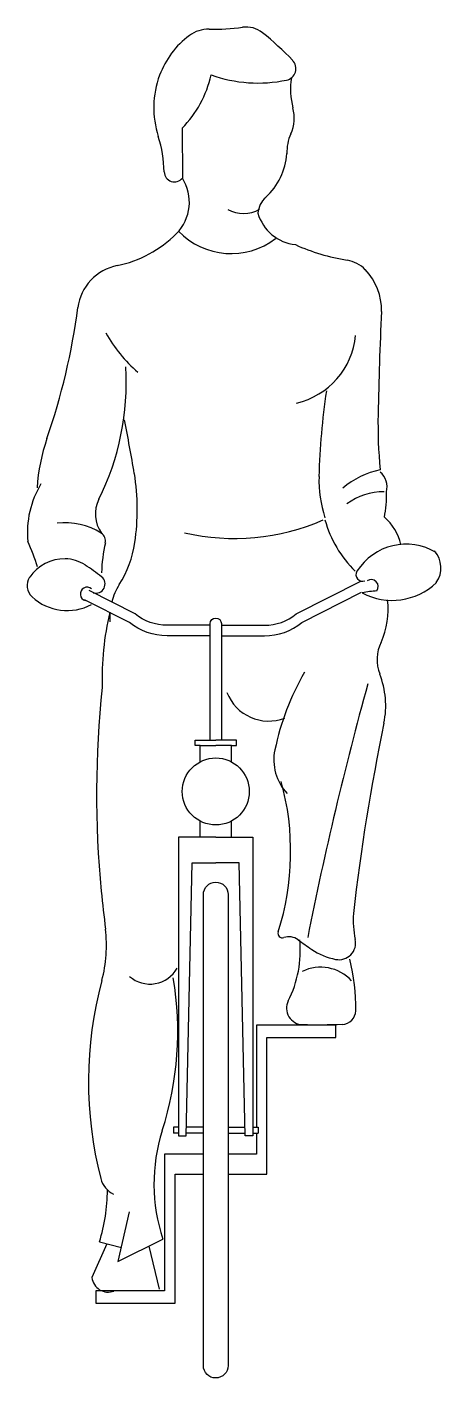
# Model space of a CAD drawing. Extents: x 13.24 to 13.78, y 8.95 to 10.7.
import ezdxf

# ---------------------------------------------------------------- set-up
doc = ezdxf.new("R2010")
doc.units = 0
doc.header["$LTSCALE"] = 0.4
doc.header["$MEASUREMENT"] = 0
doc.layers.add('PERSONA', color=31, linetype='CONTINUOUS')
doc.layers.add('VEHICULO', color=2, linetype='CONTINUOUS')

msp = doc.modelspace()

# ---------------------------------------------------------------- linework, layer by layer
at = {"layer": 'PERSONA'}
for p, q in [((13.4427, 10.5664), (13.4431, 10.5021)), ((13.3746, 9.1661), (13.3597, 9.1017)), ((13.3454, 9.1248), (13.3262, 9.0811)), ((13.3361, 9.1272), (13.3647, 9.12)), ((13.3597, 9.1017), (13.418, 9.1306)), ((13.3998, 9.1216), (13.4133, 9.0662))]:
    msp.add_line(p, q, dxfattribs=at)
for centre, radius, start, end in [((13.5193, 10.5961), 0.1125, 126.6528, 159.7977), ((13.4769, 10.653), 0.0415, 88.9539, 126.6528), ((13.4829, 10.9816), 0.2871, 268.9539, 277.5801), ((13.5253, 10.6635), 0.0338, 51.2415, 97.5801), ((13.2863, 10.3658), 0.4156, 43.9624, 51.2415), ((13.5744, 10.6436), 0.0153, 281.8556, 43.9624), ((13.5277, 10.593), 0.1215, 159.7977, 197.7323), ((13.3397, 10.6672), 0.1441, 315.5938, 347.2165), ((13.5407, 10.8039), 0.179, 250.257, 281.8556), ((13.6737, 10.6164), 0.091, 170.3634, 195.0061), ((13.5372, 10.5799), 0.0503, 335.7668, 15.0061), ((13.2592, 10.5071), 0.1604, 1.0186, 17.7323), ((13.6348, 10.5359), 0.0568, 155.7668, 182.3257), ((13.4918, 10.5407), 0.0866, 312.8373, 355.3417), ((13.4328, 10.5102), 0.0131, 181.0186, 321.7529), ((13.3941, 10.471), 0.058, 315.506, 32.3976), ((13.5724, 10.4537), 0.032, 132.8373, 174.7449), ((13.522, 10.4975), 0.0413, 240.6113, 300.101), ((13.5947, 10.472), 0.0562, 195.8127, 264.2714), ((13.3298, 10.5342), 0.1481, 281.3513, 315.506), ((13.5062, 10.4987), 0.0942, 223.8434, 307.423), ((13.6985, 10.659), 0.2665, 245.7507, 260.7562), ((13.3716, 10.3263), 0.064, 101.3513, 172.5433), ((13.649, 10.3545), 0.042, 43.9972, 80.7562), ((13.6258, 10.3321), 0.0743, 358.1662, 43.9972), ((12.4578, 10.4459), 0.8576, 340.915, 352.5433), ((18.6189, 10.1045), 4.924, 177.379, 178.9282), ((13.5179, 10.4005), 0.1997, 209.5731, 228.4588), ((13.5682, 10.3076), 0.0988, 282.9664, 354.8986), ((13.0331, 10.2374), 0.3375, 333.5256, 3.5328), ((14.5433, 10.0923), 0.9242, 171.6209, 178.4973), ((14.3413, 10.1846), 0.6457, 178.9282, 185.291), ((11.7496, 9.8536), 1.6531, 9.2791, 11.7243), ((13.4958, 10.0868), 0.2407, 160.915, 176.4186), ((13.0974, 10.0738), 0.2875, 351.4332, 9.2791), ((13.7711, 10.111), 0.1517, 177.9342, 198.3785), ((13.7201, 10.0202), 0.107, 101.72, 130.725), ((13.6827, 10.103), 0.0247, 344.8981, 50.7086), ((13.3662, 10.0435), 0.1232, 149.0044, 185.2269), ((13.702, 10.0197), 0.0769, 88.7756, 127.237), ((13.5777, 10.0906), 0.129, 347.9242, 2.6289), ((13.3739, 10.0677), 0.0431, 153.5256, 214.8149), ((13.5106, 10.3213), 0.285, 256.8732, 293.6374), ((13.7665, 10.0979), 0.1443, 195.1084, 226.0384), ((13.6646, 10.0162), 0.0616, 11.5824, 50.4104), ((13.2916, 9.968), 0.0886, 58.0687, 96.6544), ((13.3323, 10.0332), 0.0116, 347.4039, 58.0687), ((13.0256, 9.9296), 0.2409, 16.8667, 25.2365), ((13.5452, 9.9857), 0.2065, 167.4039, 178.2608), ((13.2419, 10.052), 0.1414, 327.828, 351.4332), ((13.7318, 9.954), 0.0749, 58.7319, 147.7305), ((13.2907, 9.9559), 0.054, 88.7072, 145.8605), ((13.2908, 9.9607), 0.0493, 57.1107, 88.7072), ((13.744, 9.9982), 0.0329, 324.8541, 41.9912), ((13.1647, 9.7656), 0.2815, 51.7822, 57.1107), ((13.6756, 9.9895), 0.00846, 147.7305, 291.9268), ((13.2622, 9.9752), 0.0196, 145.8605, 227.8915), ((13.3202, 9.9645), 0.00885, 50.922, 254.4984), ((13.3315, 9.9775), 0.0118, 252.573, 51.7822), ((13.4295, 9.934), 0.0802, 147.828, 165.2966), ((13.7139, 10.0386), 0.0823, 241.9871, 313.8611), ((13.6868, 9.9741), 0.00917, 323.1819, 124.2573), ((13.2945, 10.0109), 0.0677, 227.8915, 297.6316), ((13.7069, 9.8059), 0.1632, 94.456, 101.1762), ((13.5997, 9.9453), 0.109, 336.6065, 6.0893), ((13.7165, 9.8554), 0.377, 166.897, 181.7973), ((13.4295, 9.934), 0.0802, 175.4167, 183.9963), ((13.7441, 9.8795), 0.0498, 153.0048, 201.5746), ((13.9046, 9.6906), 0.3497, 150.3762, 168.0371), ((18.0779, 8.6349), 4.5599, 164.5637, 168.7995), ((13.5941, 9.8201), 0.1115, 348.338, 21.5746), ((14.6161, 9.7057), 1.2838, 173.8369, 185.6022), ((13.5546, 9.8582), 0.0579, 201.1644, 290.999), ((16.4374, 9.2332), 2.7918, 168.338, 173.4497), ((13.6241, 9.75), 0.063, 168.0371, 223.1855), ((13.2384, 9.6316), 0.3445, 342.45, 15.2475), ((15.2927, 9.7721), 1.9636, 185.6022, 187.0391), ((13.7827, 9.5433), 0.1191, 175.9575, 192.2177), ((13.1716, 9.5102), 0.1735, 344.8759, 7.0391), ((13.5723, 9.526), 0.00581, 162.45, 288.2624), ((13.5806, 9.5011), 0.0204, 54.2694, 108.2624), ((13.4498, 9.504), 0.1455, 333.3036, 5.4016), ((14.0562, 10.1623), 0.7942, 234.2694, 235.8205), ((13.6452, 9.5135), 0.0216, 258.4947, 12.2177), ((13.6578, 9.5756), 0.085, 235.8205, 258.4947), ((13.4013, 9.5006), 0.0402, 229.0925, 330.5445), ((13.6215, 9.4278), 0.0544, 42.7669, 115.8327), ((13.417, 9.4307), 0.2499, 358.9341, 14.3203), ((13.8218, 9.3345), 0.5, 164.8759, 194.5269), ((13.0186, 9.3987), 0.4185, 342.2286, 9.589), ((13.5987, 9.4291), 0.0211, 153.3036, 268.9341), ((13.6489, 9.4263), 0.018, 271.7782, 358.9341), ((13.6174, 10.4388), 1.0309, 268.9341, 271.7782), ((13.6319, 9.2021), 0.2255, 162.2286, 198.4838), ((13.3688, 9.2171), 0.032, 194.5269, 242.4999), ((13.1274, 9.1934), 0.2189, 342.3792, 0.1996), ((13.3473, 9.0835), 0.0212, 186.6984, 290.7989)]:
    msp.add_arc(centre, radius, start, end, dxfattribs=at)
at = {"layer": 'VEHICULO'}
for p, q in [((13.4595, 9.7758), (13.4862, 9.7758)), ((13.4595, 9.7687), (13.4595, 9.7758)), ((13.466, 9.7687), (13.4595, 9.7687)), ((13.466, 9.7476), (13.466, 9.7687)), ((13.466, 9.7687), (13.4862, 9.7687)), ((13.5129, 9.7758), (13.4862, 9.7758)), ((13.5064, 9.7687), (13.4862, 9.7687)), ((13.5064, 9.7687), (13.5129, 9.7687)), ((13.5064, 9.7476), (13.5064, 9.7687)), ((13.5129, 9.7687), (13.5129, 9.7758)), ((13.466, 9.6501), (13.466, 9.671)), ((13.5064, 9.6501), (13.5064, 9.671)), ((13.4382, 9.2755), (13.4315, 9.2755)), ((13.4315, 9.2755), (13.4315, 9.2678)), ((13.4702, 9.2755), (13.4484, 9.2755)), ((13.5022, 9.2755), (13.524, 9.2755)), ((13.5342, 9.2755), (13.5409, 9.2755)), ((13.5409, 9.2755), (13.5409, 9.2678)), ((13.4382, 9.2678), (13.4315, 9.2678)), ((13.4702, 9.2678), (13.4483, 9.2678)), ((13.5022, 9.2678), (13.5241, 9.2678)), ((13.5342, 9.2678), (13.5409, 9.2678))]:
    msp.add_line(p, q, dxfattribs=at)
for points in [[(13.4934, 9.9241), (13.5491, 9.9241, 0.17399), (13.5901, 9.9388), (13.6733, 9.9813)], [(13.479, 9.9106), (13.4233, 9.9106, -0.168918), (13.3749, 9.9275), (13.3167, 9.9571)], [(13.479, 9.9241), (13.4233, 9.9241, -0.17399), (13.3822, 9.9388), (13.3228, 9.9692)], [(13.4934, 9.9106), (13.5491, 9.9106, 0.168918), (13.5975, 9.9275), (13.6745, 9.9668)], [(13.479, 9.7758), (13.479, 9.9263, -1), (13.4934, 9.9263), (13.4934, 9.7758)]]:
    msp.add_lwpolyline(points, format="xyb", dxfattribs=at)
for points in [[(13.4862, 9.6501), (13.4382, 9.6501), (13.4382, 9.2642), (13.4482, 9.2642), (13.4559, 9.6169), (13.4862, 9.6169)], [(13.4862, 9.6501), (13.5342, 9.6501), (13.5342, 9.2642), (13.5242, 9.2642), (13.5165, 9.6169), (13.4862, 9.6169)], [(13.5022, 9.2149), (13.5522, 9.2149), (13.5522, 9.3915), (13.641, 9.3915), (13.641, 9.4072), (13.5386, 9.4072), (13.5386, 9.2755)], [(13.5386, 9.2678), (13.5386, 9.2406), (13.5022, 9.2406)], [(13.4702, 9.2406), (13.4202, 9.2406), (13.4202, 9.064), (13.3314, 9.064), (13.3314, 9.0482), (13.4338, 9.0482), (13.4338, 9.2149), (13.4702, 9.2149)]]:
    msp.add_lwpolyline(points, dxfattribs=at)
at = {"layer": 'VEHICULO', "color": 8}
msp.add_lwpolyline([(13.4702, 8.9672), (13.4702, 9.5761, -1), (13.5022, 9.5761), (13.5022, 8.9673, -0.995055)], format="xyb", close=True, dxfattribs=at)
at = {"layer": 'VEHICULO'}
msp.add_circle((13.4862, 9.7093), 0.0433, dxfattribs=at)

doc.saveas('drawing.dxf')
